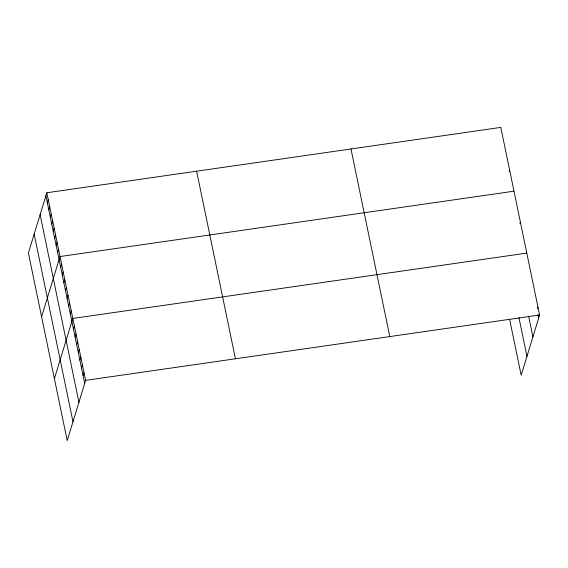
<?xml version="1.0" encoding="UTF-8"?>
<svg xmlns="http://www.w3.org/2000/svg" width="568" height="568" viewBox="0 0 568 568"><rect width="100%" height="100%" fill="white"/><g stroke="black" fill="none" stroke-linecap="round" stroke-linejoin="round"><path stroke-width="0.85" d="M46.817 192.758L28.4 252.994L67.201 440.598L85.619 380.361L46.817 192.758L500.798 127.402L539.6 315.006L521.183 375.242L509.624 319.351M47.357 202.875L48.28 199.844M48.82 209.968L49.75 206.929M50.282 217.054L51.212 214.022M51.752 224.14L52.682 221.108M53.215 231.226L54.145 228.194M54.684 238.311L55.614 235.28M56.147 245.404L57.077 242.366M57.617 252.49L58.539 249.459M41.592 316.774L60.009 256.544L513.99 191.189M60.684 267.315L61.607 264.283M62.281 275.054L63.211 272.022M63.886 282.793L64.809 279.761M65.483 290.532L66.413 287.5M67.088 298.271L68.011 295.239M68.685 306.01L69.615 302.971M70.283 313.749L71.213 310.71M54.4 378.686L72.81 318.449L526.792 253.101M73.485 329.227L74.415 326.188M75.09 336.966L76.013 333.927M76.687 344.698L77.617 341.666M78.292 352.437L79.215 349.405M79.889 360.176L80.819 357.144M81.494 367.915L82.417 364.883M83.091 375.654L84.021 372.622M509.127 171.444L509.588 169.931M519.926 223.664L520.394 222.145M537.534 308.786L538.002 307.267M85.619 380.361L539.6 315.006M537.96 314.601L538.67 318.044M528.63 316.284L532.905 336.916M518.953 317.675L526.955 356.363M350.981 148.972L389.783 336.575M196.627 171.188L235.436 358.791M45.887 195.79L84.689 383.393M40.115 214.668L78.924 402.272M34.172 234.115L72.974 421.719"/></g></svg>
